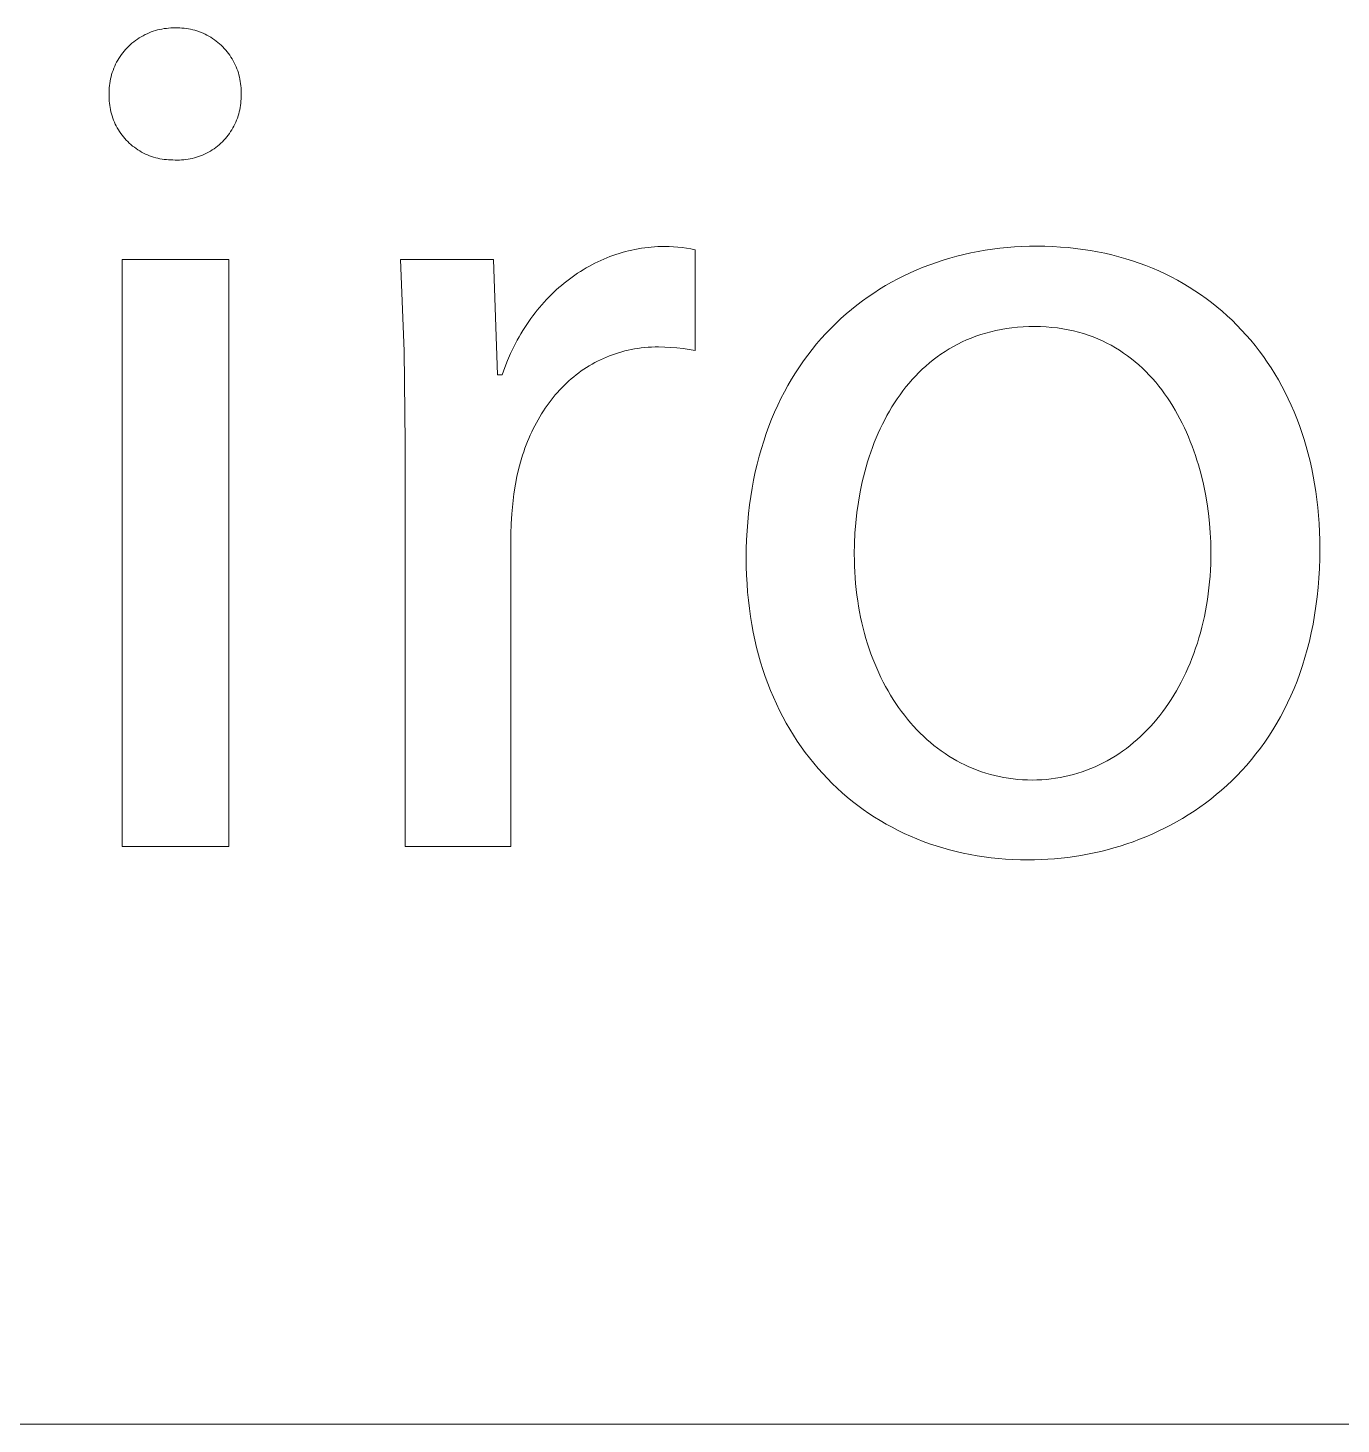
# Model space of a CAD drawing. Header units: millimetres. Extents: x 4001 to 9794, y -321 to 3726.
# Drawn here: x 8634 to 8696.8, y -321.4 to -254.6 of the extents above; entities that cross this region are included whole.
import ezdxf

# ---------------------------------------------------------------- set-up
doc = ezdxf.new("R2010")
doc.units = ezdxf.units.MM
doc.header["$MEASUREMENT"] = 0
doc.layers.add('Domyślny', color=7, linetype='Continuous', true_color=0x000000)

msp = doc.modelspace()

# ---------------------------------------------------------------- linework, layer by layer
at = {"layer": 'Domyślny', "color": 18, "lineweight": 15, "true_color": 0x000000}
for p, q in [((8639.533, -255.016), (8639.627, -254.967)), ((8639.627, -254.967), (8639.724, -254.921)), ((8639.724, -254.921), (8639.822, -254.878)), ((8639.822, -254.878), (8639.922, -254.84)), ((8639.922, -254.84), (8640.023, -254.804)), ((8640.023, -254.804), (8640.125, -254.772)), ((8640.125, -254.772), (8640.228, -254.744)), ((8640.228, -254.744), (8640.332, -254.719)), ((8640.332, -254.719), (8640.436, -254.698)), ((8640.436, -254.698), (8640.542, -254.68)), ((8640.542, -254.68), (8640.648, -254.666)), ((8640.648, -254.666), (8640.754, -254.656)), ((8640.754, -254.656), (8640.861, -254.649)), ((8640.861, -254.649), (8640.968, -254.646)), ((8640.968, -254.646), (8641.075, -254.647)), ((8641.075, -254.647), (8641.179, -254.645)), ((8641.179, -254.645), (8641.284, -254.647)), ((8641.284, -254.647), (8641.389, -254.652)), ((8641.389, -254.652), (8641.493, -254.661)), ((8641.493, -254.661), (8641.597, -254.674)), ((8641.597, -254.674), (8641.701, -254.69)), ((8641.701, -254.69), (8641.803, -254.709)), ((8641.803, -254.709), (8641.906, -254.732)), ((8641.906, -254.732), (8642.007, -254.759)), ((8642.007, -254.759), (8642.107, -254.789)), ((8642.107, -254.789), (8642.207, -254.823)), ((8642.207, -254.823), (8642.305, -254.86)), ((8642.305, -254.86), (8642.401, -254.9)), ((8642.401, -254.9), (8642.497, -254.943)), ((8642.497, -254.943), (8642.59, -254.99)), ((8638.697, -255.674), (8638.77, -255.595)), ((8638.77, -255.595), (8638.845, -255.52)), ((8638.845, -255.52), (8638.923, -255.446)), ((8638.923, -255.446), (8639.003, -255.376)), ((8639.003, -255.376), (8639.086, -255.308)), ((8639.086, -255.308), (8639.171, -255.244)), ((8639.171, -255.244), (8639.259, -255.182)), ((8639.259, -255.182), (8639.348, -255.123)), ((8639.348, -255.123), (8639.439, -255.068)), ((8639.439, -255.068), (8639.533, -255.016)), ((8642.59, -254.99), (8642.682, -255.04)), ((8642.682, -255.04), (8642.772, -255.094)), ((8642.772, -255.094), (8642.861, -255.15)), ((8642.861, -255.15), (8642.947, -255.209)), ((8642.947, -255.209), (8643.031, -255.271)), ((8643.031, -255.271), (8643.113, -255.337)), ((8643.113, -255.337), (8643.193, -255.405)), ((8643.193, -255.405), (8643.271, -255.475)), ((8643.271, -255.475), (8643.346, -255.548)), ((8643.346, -255.548), (8643.418, -255.624)), ((8643.418, -255.624), (8643.488, -255.702)), ((8638.221, -256.381), (8638.27, -256.286)), ((8638.27, -256.286), (8638.322, -256.192)), ((8638.322, -256.192), (8638.377, -256.101)), ((8638.377, -256.101), (8638.435, -256.011)), ((8638.435, -256.011), (8638.496, -255.923)), ((8638.496, -255.923), (8638.56, -255.838)), ((8638.56, -255.838), (8638.627, -255.755)), ((8638.627, -255.755), (8638.697, -255.674)), ((8643.488, -255.702), (8643.554, -255.783)), ((8643.554, -255.783), (8643.619, -255.866)), ((8643.619, -255.866), (8643.68, -255.951)), ((8643.68, -255.951), (8643.738, -256.038)), ((8643.738, -256.038), (8643.793, -256.127)), ((8643.793, -256.127), (8643.845, -256.218)), ((8643.845, -256.218), (8643.894, -256.31)), ((8643.894, -256.31), (8643.94, -256.405)), ((8637.978, -257.087), (8638.002, -256.983)), ((8638.002, -256.983), (8638.03, -256.879)), ((8638.03, -256.879), (8638.061, -256.777)), ((8638.061, -256.777), (8638.096, -256.676)), ((8638.096, -256.676), (8638.135, -256.576)), ((8638.135, -256.576), (8638.176, -256.478)), ((8638.176, -256.478), (8638.221, -256.381)), ((8643.94, -256.405), (8643.983, -256.5)), ((8643.983, -256.5), (8644.022, -256.598)), ((8644.022, -256.598), (8644.057, -256.696)), ((8644.057, -256.696), (8644.09, -256.796)), ((8644.09, -256.796), (8644.119, -256.896)), ((8644.119, -256.896), (8644.144, -256.998)), ((8637.909, -257.723), (8637.912, -257.616)), ((8637.912, -257.616), (8637.918, -257.51)), ((8637.918, -257.51), (8637.927, -257.403)), ((8637.927, -257.403), (8637.94, -257.297)), ((8637.94, -257.297), (8637.957, -257.192)), ((8637.957, -257.192), (8637.978, -257.087)), ((8644.144, -256.998), (8644.166, -257.101)), ((8644.166, -257.101), (8644.184, -257.204)), ((8644.184, -257.204), (8644.199, -257.307)), ((8644.199, -257.307), (8644.21, -257.412)), ((8644.21, -257.412), (8644.218, -257.516)), ((8644.218, -257.516), (8644.222, -257.621)), ((8644.222, -257.621), (8644.222, -257.725)), ((8637.911, -257.83), (8637.909, -257.723)), ((8637.909, -257.934), (8637.911, -257.83)), ((8637.91, -258.038), (8637.909, -257.934)), ((8637.915, -258.142), (8637.91, -258.038)), ((8637.924, -258.245), (8637.915, -258.142)), ((8637.936, -258.348), (8637.924, -258.245)), ((8644.205, -258.246), (8644.193, -258.349)), ((8644.214, -258.142), (8644.205, -258.246)), ((8644.219, -258.038), (8644.214, -258.142)), ((8644.222, -257.725), (8644.219, -257.83)), ((8644.219, -257.83), (8644.221, -257.934)), ((8644.221, -257.934), (8644.219, -258.038)), ((8637.952, -258.451), (8637.936, -258.348)), ((8637.971, -258.553), (8637.952, -258.451)), ((8637.994, -258.654), (8637.971, -258.553)), ((8638.02, -258.755), (8637.994, -258.654)), ((8638.05, -258.854), (8638.02, -258.755)), ((8638.083, -258.953), (8638.05, -258.854)), ((8638.12, -259.05), (8638.083, -258.953)), ((8644.046, -258.955), (8644.009, -259.052)), ((8644.079, -258.856), (8644.046, -258.955)), ((8644.109, -258.756), (8644.079, -258.856)), ((8644.135, -258.656), (8644.109, -258.756)), ((8644.158, -258.554), (8644.135, -258.656)), ((8644.177, -258.452), (8644.158, -258.554)), ((8644.193, -258.349), (8644.177, -258.452)), ((8638.16, -259.146), (8638.12, -259.05)), ((8638.203, -259.241), (8638.16, -259.146)), ((8638.249, -259.333), (8638.203, -259.241)), ((8638.299, -259.425), (8638.249, -259.333)), ((8638.351, -259.514), (8638.299, -259.425)), ((8638.407, -259.602), (8638.351, -259.514)), ((8638.466, -259.688), (8638.407, -259.602)), ((8643.722, -259.605), (8643.663, -259.691)), ((8643.777, -259.517), (8643.722, -259.605)), ((8643.83, -259.428), (8643.777, -259.517)), ((8643.88, -259.336), (8643.83, -259.428)), ((8643.926, -259.243), (8643.88, -259.336)), ((8643.969, -259.148), (8643.926, -259.243)), ((8644.009, -259.052), (8643.969, -259.148)), ((8638.527, -259.771), (8638.466, -259.688)), ((8638.592, -259.853), (8638.527, -259.771)), ((8638.659, -259.932), (8638.592, -259.853)), ((8638.729, -260.009), (8638.659, -259.932)), ((8638.801, -260.083), (8638.729, -260.009)), ((8638.876, -260.155), (8638.801, -260.083)), ((8638.954, -260.224), (8638.876, -260.155)), ((8639.034, -260.291), (8638.954, -260.224)), ((8639.116, -260.354), (8639.034, -260.291)), ((8643.094, -260.295), (8643.012, -260.359)), ((8643.174, -260.229), (8643.094, -260.295)), ((8643.252, -260.159), (8643.174, -260.229)), ((8643.327, -260.087), (8643.252, -260.159)), ((8643.399, -260.013), (8643.327, -260.087)), ((8643.469, -259.936), (8643.399, -260.013)), ((8643.537, -259.856), (8643.469, -259.936)), ((8643.601, -259.775), (8643.537, -259.856)), ((8643.663, -259.691), (8643.601, -259.775)), ((8639.2, -260.415), (8639.116, -260.354)), ((8639.286, -260.473), (8639.2, -260.415)), ((8639.374, -260.528), (8639.286, -260.473)), ((8639.464, -260.58), (8639.374, -260.528)), ((8639.556, -260.628), (8639.464, -260.58)), ((8639.65, -260.674), (8639.556, -260.628)), ((8639.744, -260.716), (8639.65, -260.674)), ((8639.841, -260.755), (8639.744, -260.716)), ((8639.938, -260.791), (8639.841, -260.755)), ((8640.037, -260.823), (8639.938, -260.791)), ((8640.137, -260.851), (8640.037, -260.823)), ((8640.238, -260.877), (8640.137, -260.851)), ((8640.339, -260.899), (8640.238, -260.877)), ((8640.441, -260.917), (8640.339, -260.899)), ((8640.544, -260.932), (8640.441, -260.917)), ((8640.648, -260.943), (8640.544, -260.932)), ((8640.751, -260.951), (8640.648, -260.943)), ((8640.855, -260.955), (8640.751, -260.951)), ((8640.959, -260.955), (8640.855, -260.955)), ((8641.063, -260.962), (8640.959, -260.955)), ((8641.167, -260.964), (8641.063, -260.962)), ((8641.271, -260.964), (8641.167, -260.964)), ((8641.375, -260.959), (8641.271, -260.964)), ((8641.478, -260.951), (8641.375, -260.959)), ((8641.582, -260.94), (8641.478, -260.951)), ((8641.685, -260.925), (8641.582, -260.94)), ((8641.787, -260.906), (8641.685, -260.925)), ((8641.889, -260.884), (8641.787, -260.906)), ((8641.99, -260.859), (8641.889, -260.884)), ((8642.09, -260.83), (8641.99, -260.859)), ((8642.189, -260.797), (8642.09, -260.83)), ((8642.286, -260.762), (8642.189, -260.797)), ((8642.383, -260.723), (8642.286, -260.762)), ((8642.478, -260.68), (8642.383, -260.723)), ((8642.571, -260.634), (8642.478, -260.68)), ((8642.663, -260.586), (8642.571, -260.634)), ((8642.753, -260.534), (8642.663, -260.586)), ((8642.842, -260.478), (8642.753, -260.534)), ((8642.928, -260.42), (8642.842, -260.478)), ((8643.012, -260.359), (8642.928, -260.42)), ((8661.561, -265.696), (8661.707, -265.636)), ((8661.707, -265.636), (8661.853, -265.579)), ((8661.853, -265.579), (8662, -265.524)), ((8662, -265.524), (8662.148, -265.473)), ((8662.148, -265.473), (8662.297, -265.425)), ((8662.297, -265.425), (8662.448, -265.38)), ((8662.448, -265.38), (8662.599, -265.339)), ((8662.599, -265.339), (8662.751, -265.3)), ((8662.751, -265.3), (8662.904, -265.265)), ((8662.904, -265.265), (8663.057, -265.233)), ((8663.057, -265.233), (8663.212, -265.204)), ((8663.212, -265.204), (8663.367, -265.179)), ((8663.367, -265.179), (8663.523, -265.156)), ((8663.523, -265.156), (8663.68, -265.138)), ((8663.68, -265.138), (8663.837, -265.122)), ((8663.837, -265.122), (8663.996, -265.11)), ((8663.996, -265.11), (8664.154, -265.102)), ((8664.154, -265.102), (8664.313, -265.096)), ((8664.313, -265.096), (8664.473, -265.095)), ((8664.473, -265.095), (8664.684, -265.098)), ((8664.684, -265.098), (8664.895, -265.107)), ((8664.895, -265.107), (8665.105, -265.123)), ((8665.105, -265.123), (8665.315, -265.145)), ((8665.315, -265.145), (8665.524, -265.173)), ((8665.524, -265.173), (8665.732, -265.208)), ((8665.732, -265.208), (8665.939, -265.249)), ((8665.939, -265.249), (8665.939, -270.072)), ((8677.794, -265.75), (8678.121, -265.653)), ((8678.121, -265.653), (8678.45, -265.562)), ((8678.45, -265.562), (8678.783, -265.48)), ((8678.783, -265.48), (8679.12, -265.405)), ((8679.12, -265.405), (8679.46, -265.338)), ((8679.46, -265.338), (8679.803, -265.278)), ((8679.803, -265.278), (8680.149, -265.227)), ((8680.149, -265.227), (8680.498, -265.183)), ((8680.498, -265.183), (8680.849, -265.147)), ((8680.849, -265.147), (8681.204, -265.119)), ((8681.204, -265.119), (8681.561, -265.099)), ((8681.561, -265.099), (8681.921, -265.087)), ((8681.921, -265.087), (8682.284, -265.083)), ((8682.284, -265.083), (8682.66, -265.087)), ((8682.66, -265.087), (8683.032, -265.1)), ((8683.032, -265.1), (8683.4, -265.122)), ((8683.4, -265.122), (8683.764, -265.151)), ((8683.764, -265.151), (8684.124, -265.189)), ((8684.124, -265.189), (8684.48, -265.235)), ((8684.48, -265.235), (8684.832, -265.29)), ((8684.832, -265.29), (8685.18, -265.352)), ((8685.18, -265.352), (8685.523, -265.422)), ((8685.523, -265.422), (8685.862, -265.501)), ((8685.862, -265.501), (8686.196, -265.587)), ((8686.196, -265.587), (8686.526, -265.681)), ((8638.528, -265.72), (8643.64, -265.72)), ((8638.528, -293.787), (8638.528, -265.72)), ((8643.64, -265.72), (8643.64, -293.787)), ((8652.019, -270.099), (8651.838, -265.712)), ((8651.838, -265.712), (8656.294, -265.712)), ((8656.294, -265.712), (8656.487, -271.229)), ((8660.311, -266.375), (8660.445, -266.288)), ((8660.445, -266.288), (8660.58, -266.204)), ((8660.58, -266.204), (8660.716, -266.122)), ((8660.716, -266.122), (8660.854, -266.044)), ((8660.854, -266.044), (8660.993, -265.968)), ((8660.993, -265.968), (8661.133, -265.896)), ((8661.133, -265.896), (8661.275, -265.826)), ((8661.275, -265.826), (8661.418, -265.76)), ((8661.418, -265.76), (8661.561, -265.696)), ((8676.222, -266.353), (8676.528, -266.217)), ((8676.528, -266.217), (8676.839, -266.089)), ((8676.839, -266.089), (8677.154, -265.969)), ((8677.154, -265.969), (8677.472, -265.856)), ((8677.472, -265.856), (8677.794, -265.75)), ((8686.526, -265.681), (8686.851, -265.783)), ((8686.851, -265.783), (8687.171, -265.892)), ((8687.171, -265.892), (8687.487, -266.009)), ((8687.487, -266.009), (8687.798, -266.134)), ((8687.798, -266.134), (8688.104, -266.266)), ((8688.104, -266.266), (8688.405, -266.405)), ((8659.417, -267.063), (8659.54, -266.956)), ((8659.54, -266.956), (8659.664, -266.852)), ((8659.664, -266.852), (8659.791, -266.751)), ((8659.791, -266.751), (8659.918, -266.653)), ((8659.918, -266.653), (8660.048, -266.557)), ((8660.048, -266.557), (8660.179, -266.465)), ((8660.179, -266.465), (8660.311, -266.375)), ((8674.755, -267.14), (8675.039, -266.968)), ((8675.039, -266.968), (8675.328, -266.803)), ((8675.328, -266.803), (8675.622, -266.646)), ((8675.622, -266.646), (8675.92, -266.495)), ((8675.92, -266.495), (8676.222, -266.353)), ((8688.405, -266.405), (8688.702, -266.551)), ((8688.702, -266.551), (8688.993, -266.705)), ((8688.993, -266.705), (8689.279, -266.866)), ((8689.279, -266.866), (8689.56, -267.034)), ((8658.714, -267.757), (8658.827, -267.635)), ((8658.827, -267.635), (8658.941, -267.515)), ((8658.941, -267.515), (8659.057, -267.398)), ((8659.057, -267.398), (8659.175, -267.284)), ((8659.175, -267.284), (8659.295, -267.172)), ((8659.295, -267.172), (8659.417, -267.063)), ((8673.931, -267.699), (8674.2, -267.506)), ((8674.2, -267.506), (8674.475, -267.319)), ((8674.475, -267.319), (8674.755, -267.14)), ((8689.56, -267.034), (8689.835, -267.209)), ((8689.835, -267.209), (8690.105, -267.391)), ((8690.105, -267.391), (8690.37, -267.58)), ((8690.37, -267.58), (8690.63, -267.776)), ((8658.179, -268.407), (8658.282, -268.272)), ((8658.282, -268.272), (8658.387, -268.139)), ((8658.387, -268.139), (8658.494, -268.01)), ((8658.494, -268.01), (8658.603, -267.882)), ((8658.603, -267.882), (8658.714, -267.757)), ((8672.903, -268.544), (8673.152, -268.322)), ((8673.152, -268.322), (8673.406, -268.108)), ((8673.406, -268.108), (8673.666, -267.9)), ((8673.666, -267.9), (8673.931, -267.699)), ((8690.63, -267.776), (8690.884, -267.978)), ((8690.884, -267.978), (8691.132, -268.187)), ((8691.132, -268.187), (8691.375, -268.403)), ((8657.695, -269.117), (8657.787, -268.97)), ((8657.787, -268.97), (8657.882, -268.826)), ((8657.882, -268.826), (8657.979, -268.684)), ((8657.979, -268.684), (8658.078, -268.544)), ((8658.078, -268.544), (8658.179, -268.407)), ((8672.422, -269.009), (8672.66, -268.773)), ((8672.66, -268.773), (8672.903, -268.544)), ((8681.079, -268.986), (8680.819, -269.021)), ((8681.344, -268.958), (8681.079, -268.986)), ((8681.614, -268.938), (8681.344, -268.958)), ((8681.888, -268.926), (8681.614, -268.938)), ((8682.168, -268.922), (8681.888, -268.926)), ((8682.448, -268.926), (8682.168, -268.922)), ((8682.723, -268.939), (8682.448, -268.926)), ((8682.993, -268.961), (8682.723, -268.939)), ((8683.258, -268.991), (8682.993, -268.961)), ((8683.517, -269.029), (8683.258, -268.991)), ((8691.375, -268.403), (8691.612, -268.625)), ((8691.612, -268.625), (8691.843, -268.853)), ((8691.843, -268.853), (8692.068, -269.088)), ((8657.264, -269.885), (8657.43, -269.571)), ((8657.43, -269.571), (8657.516, -269.417)), ((8657.516, -269.417), (8657.604, -269.266)), ((8657.604, -269.266), (8657.695, -269.117)), ((8671.742, -269.757), (8671.963, -269.501)), ((8671.963, -269.501), (8672.189, -269.251)), ((8672.189, -269.251), (8672.422, -269.009)), ((8678.7, -269.661), (8678.488, -269.765)), ((8678.916, -269.563), (8678.7, -269.661)), ((8679.137, -269.471), (8678.916, -269.563)), ((8679.363, -269.386), (8679.137, -269.471)), ((8679.594, -269.308), (8679.363, -269.386)), ((8679.829, -269.236), (8679.594, -269.308)), ((8680.069, -269.172), (8679.829, -269.236)), ((8680.315, -269.114), (8680.069, -269.172)), ((8680.565, -269.064), (8680.315, -269.114)), ((8680.819, -269.021), (8680.565, -269.064)), ((8683.771, -269.075), (8683.517, -269.029)), ((8684.02, -269.128), (8683.771, -269.075)), ((8684.264, -269.19), (8684.02, -269.128)), ((8684.502, -269.259), (8684.264, -269.19)), ((8684.736, -269.335), (8684.502, -269.259)), ((8684.964, -269.418), (8684.736, -269.335)), ((8685.188, -269.509), (8684.964, -269.418)), ((8685.406, -269.606), (8685.188, -269.509)), ((8685.62, -269.71), (8685.406, -269.606)), ((8692.068, -269.088), (8692.288, -269.329)), ((8692.288, -269.329), (8692.501, -269.577)), ((8692.501, -269.577), (8692.709, -269.83)), ((8652.07, -274.489), (8652.019, -270.099)), ((8656.962, -270.54), (8657.108, -270.208)), ((8657.108, -270.208), (8657.264, -269.885)), ((8661.833, -270.326), (8661.69, -270.383)), ((8661.977, -270.272), (8661.833, -270.326)), ((8662.124, -270.221), (8661.977, -270.272)), ((8662.272, -270.174), (8662.124, -270.221)), ((8662.422, -270.131), (8662.272, -270.174)), ((8662.574, -270.091), (8662.422, -270.131)), ((8662.727, -270.055), (8662.574, -270.091)), ((8662.882, -270.022), (8662.727, -270.055)), ((8663.039, -269.993), (8662.882, -270.022)), ((8663.198, -269.968), (8663.039, -269.993)), ((8663.358, -269.947), (8663.198, -269.968)), ((8663.52, -269.929), (8663.358, -269.947)), ((8663.684, -269.916), (8663.52, -269.929)), ((8663.849, -269.906), (8663.684, -269.916)), ((8664.016, -269.9), (8663.849, -269.906)), ((8664.184, -269.898), (8664.016, -269.9)), ((8664.478, -269.904), (8664.184, -269.898)), ((8664.772, -269.919), (8664.478, -269.904)), ((8665.066, -269.943), (8664.772, -269.919)), ((8665.358, -269.977), (8665.066, -269.943)), ((8665.649, -270.02), (8665.358, -269.977)), ((8665.939, -270.072), (8665.649, -270.02)), ((8671.117, -270.566), (8671.319, -270.29)), ((8671.319, -270.29), (8671.528, -270.02)), ((8671.528, -270.02), (8671.742, -269.757)), ((8677.689, -270.243), (8677.501, -270.377)), ((8677.882, -270.115), (8677.689, -270.243)), ((8678.079, -269.992), (8677.882, -270.115)), ((8678.282, -269.876), (8678.079, -269.992)), ((8678.488, -269.765), (8678.282, -269.876)), ((8685.828, -269.82), (8685.62, -269.71)), ((8686.032, -269.936), (8685.828, -269.82)), ((8686.231, -270.059), (8686.032, -269.936)), ((8686.425, -270.188), (8686.231, -270.059)), ((8686.614, -270.322), (8686.425, -270.188)), ((8686.798, -270.463), (8686.614, -270.322)), ((8692.709, -269.83), (8692.91, -270.09)), ((8692.91, -270.09), (8693.105, -270.356)), ((8656.699, -271.229), (8656.826, -270.88)), ((8656.826, -270.88), (8656.962, -270.54)), ((8660.615, -270.961), (8660.489, -271.048)), ((8660.743, -270.877), (8660.615, -270.961)), ((8660.872, -270.797), (8660.743, -270.877)), ((8661.004, -270.72), (8660.872, -270.797)), ((8661.137, -270.646), (8661.004, -270.72)), ((8661.272, -270.575), (8661.137, -270.646)), ((8661.41, -270.508), (8661.272, -270.575)), ((8661.549, -270.444), (8661.41, -270.508)), ((8661.69, -270.383), (8661.549, -270.444)), ((8670.731, -271.14), (8670.921, -270.85)), ((8670.921, -270.85), (8671.117, -270.566)), ((8676.795, -270.966), (8676.63, -271.125)), ((8676.964, -270.811), (8676.795, -270.966)), ((8677.139, -270.661), (8676.964, -270.811)), ((8677.318, -270.516), (8677.139, -270.661)), ((8677.501, -270.377), (8677.318, -270.516)), ((8686.978, -270.608), (8686.798, -270.463)), ((8687.153, -270.759), (8686.978, -270.608)), ((8687.323, -270.915), (8687.153, -270.759)), ((8687.488, -271.076), (8687.323, -270.915)), ((8693.105, -270.356), (8693.294, -270.627)), ((8693.294, -270.627), (8693.477, -270.904)), ((8693.477, -270.904), (8693.653, -271.188)), ((8656.487, -271.229), (8656.699, -271.229)), ((8659.779, -271.63), (8659.668, -271.738)), ((8659.892, -271.526), (8659.779, -271.63)), ((8660.007, -271.424), (8659.892, -271.526)), ((8660.125, -271.326), (8660.007, -271.424)), ((8660.244, -271.23), (8660.125, -271.326)), ((8660.366, -271.137), (8660.244, -271.23)), ((8660.489, -271.048), (8660.366, -271.137)), ((8670.372, -271.739), (8670.548, -271.436)), ((8670.548, -271.436), (8670.731, -271.14)), ((8676.161, -271.634), (8676.014, -271.812)), ((8676.313, -271.46), (8676.161, -271.634)), ((8676.469, -271.29), (8676.313, -271.46)), ((8676.63, -271.125), (8676.469, -271.29)), ((8687.649, -271.242), (8687.488, -271.076)), ((8687.805, -271.413), (8687.649, -271.242)), ((8687.957, -271.588), (8687.805, -271.413)), ((8688.104, -271.767), (8687.957, -271.588)), ((8693.653, -271.188), (8693.823, -271.476)), ((8693.823, -271.476), (8693.987, -271.771)), ((8659.144, -272.316), (8659.046, -272.439)), ((8659.245, -272.195), (8659.144, -272.316)), ((8659.347, -272.076), (8659.245, -272.195)), ((8659.452, -271.961), (8659.347, -272.076)), ((8659.559, -271.848), (8659.452, -271.961)), ((8659.668, -271.738), (8659.559, -271.848)), ((8670.039, -272.365), (8670.202, -272.049)), ((8670.202, -272.049), (8670.372, -271.739)), ((8675.733, -272.181), (8675.6, -272.372)), ((8675.872, -271.995), (8675.733, -272.181)), ((8676.014, -271.812), (8675.872, -271.995)), ((8688.246, -271.951), (8688.104, -271.767)), ((8688.384, -272.138), (8688.246, -271.951)), ((8688.518, -272.329), (8688.384, -272.138)), ((8688.647, -272.524), (8688.518, -272.329)), ((8693.987, -271.771), (8694.143, -272.071)), ((8694.143, -272.071), (8694.294, -272.377)), ((8658.676, -272.959), (8658.59, -273.096)), ((8658.765, -272.826), (8658.676, -272.959)), ((8658.857, -272.694), (8658.765, -272.826)), ((8658.95, -272.566), (8658.857, -272.694)), ((8659.046, -272.439), (8658.95, -272.566)), ((8669.735, -273.016), (8669.883, -272.687)), ((8669.883, -272.687), (8670.039, -272.365)), ((8675.225, -272.968), (8675.108, -273.173)), ((8675.345, -272.766), (8675.225, -272.968)), ((8675.47, -272.567), (8675.345, -272.766)), ((8675.6, -272.372), (8675.47, -272.567)), ((8688.771, -272.723), (8688.647, -272.524)), ((8688.892, -272.924), (8688.771, -272.723)), ((8689.008, -273.129), (8688.892, -272.924)), ((8694.294, -272.377), (8694.437, -272.688)), ((8694.437, -272.688), (8694.574, -273.004)), ((8694.574, -273.004), (8694.704, -273.326)), ((8658.266, -273.664), (8658.192, -273.812)), ((8658.344, -273.519), (8658.266, -273.664)), ((8658.423, -273.375), (8658.344, -273.519)), ((8658.505, -273.234), (8658.423, -273.375)), ((8658.59, -273.096), (8658.505, -273.234)), ((8669.458, -273.693), (8669.593, -273.351)), ((8669.593, -273.351), (8669.735, -273.016)), ((8674.889, -273.594), (8674.786, -273.81)), ((8674.997, -273.382), (8674.889, -273.594)), ((8675.108, -273.173), (8674.997, -273.382)), ((8689.119, -273.337), (8689.008, -273.129)), ((8689.226, -273.548), (8689.119, -273.337)), ((8689.329, -273.761), (8689.226, -273.548)), ((8694.704, -273.326), (8694.827, -273.652)), ((8694.827, -273.652), (8694.943, -273.984)), ((8657.982, -274.269), (8657.917, -274.426)), ((8658.049, -274.115), (8657.982, -274.269)), ((8658.119, -273.962), (8658.049, -274.115)), ((8658.192, -273.812), (8658.119, -273.962)), ((8669.211, -274.395), (8669.331, -274.041)), ((8669.331, -274.041), (8669.458, -273.693)), ((8674.592, -274.249), (8674.501, -274.473)), ((8674.687, -274.028), (8674.592, -274.249)), ((8674.786, -273.81), (8674.687, -274.028)), ((8689.428, -273.977), (8689.329, -273.761)), ((8689.522, -274.195), (8689.428, -273.977)), ((8689.613, -274.415), (8689.522, -274.195)), ((8694.943, -273.984), (8695.052, -274.321)), ((8695.052, -274.321), (8695.154, -274.663)), ((8652.07, -293.779), (8652.07, -274.489)), ((8657.737, -274.908), (8657.682, -275.073)), ((8657.794, -274.745), (8657.737, -274.908)), ((8657.854, -274.584), (8657.794, -274.745)), ((8657.917, -274.426), (8657.854, -274.584)), ((8668.995, -275.123), (8669.099, -274.756)), ((8669.099, -274.756), (8669.211, -274.395)), ((8674.333, -274.927), (8674.255, -275.158)), ((8674.415, -274.699), (8674.333, -274.927)), ((8674.501, -274.473), (8674.415, -274.699)), ((8689.699, -274.637), (8689.613, -274.415)), ((8689.781, -274.861), (8689.699, -274.637)), ((8689.859, -275.086), (8689.781, -274.861)), ((8695.154, -274.663), (8695.249, -275.01)), ((8695.249, -275.01), (8695.337, -275.362)), ((8657.579, -275.408), (8657.488, -275.75)), ((8657.682, -275.073), (8657.579, -275.408)), ((8668.809, -275.875), (8668.898, -275.496)), ((8668.898, -275.496), (8668.995, -275.123)), ((8674.112, -275.627), (8674.046, -275.864)), ((8674.181, -275.391), (8674.112, -275.627)), ((8674.255, -275.158), (8674.181, -275.391)), ((8689.932, -275.314), (8689.859, -275.086)), ((8690.002, -275.542), (8689.932, -275.314)), ((8690.129, -276.002), (8690.002, -275.542)), ((8695.337, -275.362), (8695.417, -275.719)), ((8657.406, -276.1), (8657.336, -276.457)), ((8657.488, -275.75), (8657.406, -276.1)), ((8668.655, -276.651), (8668.728, -276.26)), ((8668.728, -276.26), (8668.809, -275.875)), ((8673.928, -276.343), (8673.825, -276.828)), ((8673.985, -276.102), (8673.928, -276.343)), ((8674.046, -275.864), (8673.985, -276.102)), ((8690.241, -276.465), (8690.129, -276.002)), ((8695.417, -275.719), (8695.49, -276.08)), ((8695.49, -276.08), (8695.556, -276.446)), ((8657.267, -276.928), (8657.211, -277.402)), ((8657.336, -276.457), (8657.267, -276.928)), ((8668.59, -277.048), (8668.655, -276.651)), ((8673.825, -276.828), (8673.739, -277.317)), ((8690.337, -276.93), (8690.241, -276.465)), ((8690.418, -277.396), (8690.337, -276.93)), ((8695.556, -276.446), (8695.614, -276.816)), ((8695.614, -276.816), (8695.664, -277.191)), ((8657.211, -277.402), (8657.169, -277.877)), ((8668.486, -277.86), (8668.534, -277.451)), ((8668.534, -277.451), (8668.59, -277.048)), ((8673.739, -277.317), (8673.669, -277.811)), ((8690.483, -277.861), (8690.418, -277.396)), ((8695.664, -277.191), (8695.707, -277.571)), ((8695.707, -277.571), (8695.743, -277.954)), ((8657.169, -277.877), (8657.139, -278.353)), ((8668.416, -278.696), (8668.447, -278.276)), ((8668.447, -278.276), (8668.486, -277.86)), ((8673.615, -278.307), (8673.576, -278.805)), ((8673.669, -277.811), (8673.615, -278.307)), ((8690.533, -278.323), (8690.483, -277.861)), ((8690.569, -278.783), (8690.533, -278.323)), ((8695.743, -277.954), (8695.77, -278.342)), ((8695.77, -278.342), (8695.79, -278.735)), ((8657.139, -278.353), (8657.124, -278.829)), ((8657.124, -278.829), (8657.124, -293.779)), ((8668.393, -279.123), (8668.416, -278.696)), ((8673.576, -278.805), (8673.553, -279.303)), ((8690.59, -279.237), (8690.569, -278.783)), ((8695.79, -278.735), (8695.802, -279.131)), ((8668.376, -279.994), (8668.38, -279.556)), ((8668.38, -279.556), (8668.393, -279.123)), ((8673.553, -279.303), (8673.545, -279.801)), ((8690.598, -279.686), (8690.59, -279.237)), ((8690.595, -279.981), (8690.598, -279.686)), ((8695.806, -279.531), (8695.801, -280.013)), ((8695.802, -279.131), (8695.806, -279.531)), ((8668.38, -280.408), (8668.376, -279.994)), ((8673.545, -279.801), (8673.548, -280.089)), ((8673.548, -280.089), (8673.556, -280.374)), ((8690.574, -280.564), (8690.587, -280.274)), ((8690.587, -280.274), (8690.595, -279.981)), ((8695.801, -280.013), (8695.785, -280.485)), ((8668.393, -280.816), (8668.38, -280.408)), ((8668.414, -281.22), (8668.393, -280.816)), ((8673.556, -280.374), (8673.568, -280.656)), ((8673.568, -280.656), (8673.586, -280.937)), ((8673.586, -280.937), (8673.609, -281.215)), ((8690.532, -281.135), (8690.555, -280.851)), ((8690.555, -280.851), (8690.574, -280.564)), ((8695.759, -280.95), (8695.723, -281.406)), ((8695.785, -280.485), (8695.759, -280.95)), ((8668.443, -281.619), (8668.414, -281.22)), ((8668.481, -282.012), (8668.443, -281.619)), ((8673.609, -281.215), (8673.637, -281.49)), ((8673.637, -281.49), (8673.67, -281.762)), ((8690.469, -281.696), (8690.503, -281.417)), ((8690.503, -281.417), (8690.532, -281.135)), ((8695.723, -281.406), (8695.678, -281.853)), ((8668.527, -282.401), (8668.481, -282.012)), ((8673.67, -281.762), (8673.707, -282.032)), ((8673.707, -282.032), (8673.75, -282.299)), ((8673.75, -282.299), (8673.797, -282.564)), ((8690.338, -282.513), (8690.387, -282.244)), ((8690.387, -282.244), (8690.431, -281.971)), ((8690.431, -281.971), (8690.469, -281.696)), ((8695.622, -282.292), (8695.558, -282.723)), ((8695.678, -281.853), (8695.622, -282.292)), ((8668.581, -282.784), (8668.527, -282.401)), ((8668.642, -283.162), (8668.581, -282.784)), ((8673.797, -282.564), (8673.849, -282.825)), ((8673.849, -282.825), (8673.905, -283.083)), ((8690.227, -283.043), (8690.285, -282.78)), ((8690.285, -282.78), (8690.338, -282.513)), ((8695.558, -282.723), (8695.483, -283.145)), ((8668.712, -283.535), (8668.642, -283.162)), ((8668.789, -283.902), (8668.712, -283.535)), ((8673.905, -283.083), (8673.967, -283.339)), ((8673.967, -283.339), (8674.032, -283.591)), ((8674.032, -283.591), (8674.103, -283.84)), ((8690.025, -283.812), (8690.097, -283.559)), ((8690.097, -283.559), (8690.164, -283.302)), ((8690.164, -283.302), (8690.227, -283.043)), ((8695.4, -283.559), (8695.308, -283.965)), ((8695.483, -283.145), (8695.4, -283.559)), ((8668.874, -284.264), (8668.789, -283.902)), ((8668.967, -284.621), (8668.874, -284.264)), ((8674.103, -283.84), (8674.177, -284.085)), ((8674.177, -284.085), (8674.256, -284.328)), ((8674.256, -284.328), (8674.34, -284.566)), ((8689.782, -284.549), (8689.868, -284.307)), ((8689.868, -284.307), (8689.949, -284.061)), ((8689.949, -284.061), (8690.025, -283.812)), ((8695.308, -283.965), (8695.207, -284.363)), ((8669.067, -284.972), (8668.967, -284.621)), ((8669.174, -285.318), (8669.067, -284.972)), ((8674.34, -284.566), (8674.428, -284.802)), ((8674.428, -284.802), (8674.52, -285.034)), ((8689.5, -285.252), (8689.599, -285.022)), ((8689.599, -285.022), (8689.693, -284.787)), ((8689.693, -284.787), (8689.782, -284.549)), ((8695.097, -284.752), (8694.979, -285.133)), ((8695.207, -284.363), (8695.097, -284.752)), ((8669.289, -285.658), (8669.174, -285.318)), ((8669.411, -285.992), (8669.289, -285.658)), ((8674.52, -285.034), (8674.616, -285.262)), ((8674.616, -285.262), (8674.716, -285.486)), ((8674.716, -285.486), (8674.821, -285.707)), ((8689.291, -285.702), (8689.398, -285.479)), ((8689.398, -285.479), (8689.5, -285.252)), ((8694.853, -285.506), (8694.718, -285.871)), ((8694.979, -285.133), (8694.853, -285.506)), ((8669.539, -286.321), (8669.411, -285.992)), ((8669.675, -286.644), (8669.539, -286.321)), ((8674.821, -285.707), (8674.93, -285.923)), ((8674.93, -285.923), (8675.042, -286.136)), ((8675.042, -286.136), (8675.159, -286.345)), ((8675.159, -286.345), (8675.28, -286.55)), ((8688.825, -286.552), (8688.947, -286.346)), ((8688.947, -286.346), (8689.066, -286.135)), ((8689.066, -286.135), (8689.181, -285.921)), ((8689.181, -285.921), (8689.291, -285.702)), ((8694.576, -286.228), (8694.426, -286.577)), ((8694.718, -285.871), (8694.576, -286.228)), ((8669.818, -286.961), (8669.675, -286.644)), ((8669.968, -287.273), (8669.818, -286.961)), ((8675.28, -286.55), (8675.404, -286.751)), ((8675.404, -286.751), (8675.532, -286.947)), ((8675.532, -286.947), (8675.664, -287.139)), ((8688.434, -287.145), (8688.568, -286.952)), ((8688.568, -286.952), (8688.698, -286.754)), ((8688.698, -286.754), (8688.825, -286.552)), ((8694.268, -286.918), (8694.103, -287.251)), ((8694.426, -286.577), (8694.268, -286.918)), ((8670.124, -287.578), (8669.968, -287.273)), ((8670.287, -287.878), (8670.124, -287.578)), ((8675.664, -287.139), (8675.8, -287.327)), ((8675.8, -287.327), (8675.94, -287.51)), ((8675.94, -287.51), (8676.083, -287.689)), ((8676.083, -287.689), (8676.229, -287.863)), ((8688.01, -287.697), (8688.155, -287.517)), ((8688.155, -287.517), (8688.296, -287.333)), ((8688.296, -287.333), (8688.434, -287.145)), ((8693.93, -287.575), (8693.751, -287.892)), ((8694.103, -287.251), (8693.93, -287.575)), ((8670.456, -288.172), (8670.287, -287.878)), ((8670.632, -288.459), (8670.456, -288.172)), ((8676.229, -287.863), (8676.38, -288.033)), ((8676.38, -288.033), (8676.533, -288.198)), ((8676.533, -288.198), (8676.69, -288.358)), ((8676.69, -288.358), (8676.851, -288.513)), ((8687.396, -288.367), (8687.555, -288.207)), ((8687.555, -288.207), (8687.71, -288.041)), ((8687.71, -288.041), (8687.862, -287.871)), ((8687.862, -287.871), (8688.01, -287.697)), ((8693.565, -288.201), (8693.372, -288.502)), ((8693.751, -287.892), (8693.565, -288.201)), ((8670.814, -288.741), (8670.632, -288.459)), ((8671.002, -289.016), (8670.814, -288.741)), ((8671.197, -289.285), (8671.002, -289.016)), ((8676.851, -288.513), (8677.015, -288.663)), ((8677.015, -288.663), (8677.182, -288.808)), ((8677.182, -288.808), (8677.352, -288.948)), ((8677.352, -288.948), (8677.526, -289.083)), ((8686.555, -289.092), (8686.729, -288.957)), ((8686.729, -288.957), (8686.901, -288.817)), ((8686.901, -288.817), (8687.069, -288.672)), ((8687.069, -288.672), (8687.234, -288.522)), ((8687.234, -288.522), (8687.396, -288.367)), ((8693.172, -288.795), (8692.966, -289.081)), ((8693.372, -288.502), (8693.172, -288.795)), ((8671.397, -289.548), (8671.197, -289.285)), ((8671.604, -289.805), (8671.397, -289.548)), ((8677.526, -289.083), (8677.703, -289.213)), ((8677.703, -289.213), (8677.882, -289.338)), ((8677.882, -289.338), (8678.065, -289.457)), ((8678.065, -289.457), (8678.251, -289.57)), ((8678.251, -289.57), (8678.44, -289.679)), ((8678.44, -289.679), (8678.631, -289.781)), ((8685.446, -289.788), (8685.638, -289.685)), ((8685.638, -289.685), (8685.827, -289.578)), ((8685.827, -289.578), (8686.013, -289.465)), ((8686.013, -289.465), (8686.197, -289.346)), ((8686.197, -289.346), (8686.377, -289.222)), ((8686.377, -289.222), (8686.555, -289.092)), ((8692.536, -289.628), (8692.312, -289.89)), ((8692.754, -289.358), (8692.536, -289.628)), ((8692.966, -289.081), (8692.754, -289.358)), ((8671.816, -290.055), (8671.604, -289.805)), ((8672.034, -290.299), (8671.816, -290.055)), ((8672.258, -290.536), (8672.034, -290.299)), ((8678.631, -289.781), (8678.826, -289.878)), ((8678.826, -289.878), (8679.023, -289.969)), ((8679.023, -289.969), (8679.223, -290.055)), ((8679.223, -290.055), (8679.426, -290.134)), ((8679.426, -290.134), (8679.632, -290.208)), ((8679.632, -290.208), (8679.84, -290.275)), ((8679.84, -290.275), (8680.05, -290.337)), ((8680.05, -290.337), (8680.263, -290.392)), ((8683.82, -290.394), (8684.032, -290.339)), ((8684.032, -290.339), (8684.241, -290.278)), ((8684.241, -290.278), (8684.448, -290.211)), ((8684.448, -290.211), (8684.653, -290.138)), ((8684.653, -290.138), (8684.855, -290.059)), ((8684.855, -290.059), (8685.055, -289.975)), ((8685.055, -289.975), (8685.252, -289.884)), ((8685.252, -289.884), (8685.446, -289.788)), ((8692.083, -290.145), (8691.848, -290.391)), ((8692.312, -289.89), (8692.083, -290.145)), ((8672.487, -290.767), (8672.258, -290.536)), ((8672.722, -290.992), (8672.487, -290.767)), ((8672.962, -291.209), (8672.722, -290.992)), ((8680.263, -290.392), (8680.479, -290.441)), ((8680.479, -290.441), (8680.697, -290.484)), ((8680.697, -290.484), (8680.917, -290.52)), ((8680.917, -290.52), (8681.14, -290.55)), ((8681.14, -290.55), (8681.364, -290.573)), ((8681.364, -290.573), (8681.592, -290.59)), ((8681.592, -290.59), (8681.821, -290.6)), ((8681.821, -290.6), (8682.052, -290.604)), ((8682.052, -290.604), (8682.28, -290.6)), ((8682.28, -290.6), (8682.506, -290.59)), ((8682.506, -290.59), (8682.73, -290.574)), ((8682.73, -290.574), (8682.952, -290.551)), ((8682.952, -290.551), (8683.173, -290.521)), ((8683.173, -290.521), (8683.391, -290.485)), ((8683.391, -290.485), (8683.607, -290.443)), ((8683.607, -290.443), (8683.82, -290.394)), ((8691.362, -290.862), (8691.111, -291.086)), ((8691.607, -290.63), (8691.362, -290.862)), ((8691.848, -290.391), (8691.607, -290.63)), ((8673.207, -291.42), (8672.962, -291.209)), ((8673.458, -291.625), (8673.207, -291.42)), ((8673.713, -291.823), (8673.458, -291.625)), ((8690.596, -291.511), (8690.332, -291.712)), ((8690.856, -291.302), (8690.596, -291.511)), ((8691.111, -291.086), (8690.856, -291.302)), ((8673.974, -292.013), (8673.713, -291.823)), ((8674.24, -292.197), (8673.974, -292.013)), ((8674.51, -292.375), (8674.24, -292.197)), ((8689.515, -292.271), (8689.234, -292.443)), ((8689.791, -292.092), (8689.515, -292.271)), ((8690.064, -291.906), (8689.791, -292.092)), ((8690.332, -291.712), (8690.064, -291.906)), ((8674.785, -292.545), (8674.51, -292.375)), ((8675.065, -292.708), (8674.785, -292.545)), ((8675.349, -292.864), (8675.065, -292.708)), ((8675.638, -293.013), (8675.349, -292.864)), ((8675.931, -293.155), (8675.638, -293.013)), ((8688.373, -292.913), (8688.079, -293.056)), ((8688.663, -292.764), (8688.373, -292.913)), ((8688.95, -292.607), (8688.663, -292.764)), ((8689.234, -292.443), (8688.95, -292.607)), ((8676.228, -293.289), (8675.931, -293.155)), ((8676.53, -293.416), (8676.228, -293.289)), ((8676.835, -293.536), (8676.53, -293.416)), ((8677.145, -293.649), (8676.835, -293.536)), ((8677.458, -293.754), (8677.145, -293.649)), ((8686.572, -293.659), (8686.264, -293.759)), ((8686.879, -293.553), (8686.572, -293.659)), ((8687.182, -293.439), (8686.879, -293.553)), ((8687.484, -293.319), (8687.182, -293.439)), ((8687.783, -293.191), (8687.484, -293.319)), ((8688.079, -293.056), (8687.783, -293.191)), ((8643.64, -293.787), (8638.528, -293.787)), ((8657.124, -293.779), (8652.07, -293.779)), ((8677.775, -293.852), (8677.458, -293.754)), ((8678.096, -293.942), (8677.775, -293.852)), ((8678.42, -294.025), (8678.096, -293.942)), ((8678.748, -294.1), (8678.42, -294.025)), ((8679.079, -294.167), (8678.748, -294.1)), ((8679.414, -294.227), (8679.079, -294.167)), ((8679.752, -294.278), (8679.414, -294.227)), ((8680.092, -294.322), (8679.752, -294.278)), ((8680.436, -294.359), (8680.092, -294.322)), ((8680.783, -294.387), (8680.436, -294.359)), ((8683.113, -294.37), (8682.794, -294.393)), ((8683.431, -294.34), (8683.113, -294.37)), ((8683.749, -294.303), (8683.431, -294.34)), ((8684.067, -294.259), (8683.749, -294.303)), ((8684.384, -294.208), (8684.067, -294.259)), ((8684.7, -294.151), (8684.384, -294.208)), ((8685.016, -294.086), (8684.7, -294.151)), ((8685.33, -294.015), (8685.016, -294.086)), ((8685.643, -293.937), (8685.33, -294.015)), ((8685.955, -293.851), (8685.643, -293.937)), ((8686.264, -293.759), (8685.955, -293.851)), ((8681.133, -294.407), (8680.783, -294.387)), ((8681.485, -294.419), (8681.133, -294.407)), ((8681.84, -294.423), (8681.485, -294.419)), ((8682.158, -294.42), (8681.84, -294.423)), ((8682.476, -294.41), (8682.158, -294.42)), ((8682.794, -294.393), (8682.476, -294.41)), ((9788.799, -321.396), (4001.477, -321.396)), ((9788.799, -321.396), (7605.142, -321.396))]:
    msp.add_line(p, q, dxfattribs=at)

doc.saveas('drawing.dxf')
